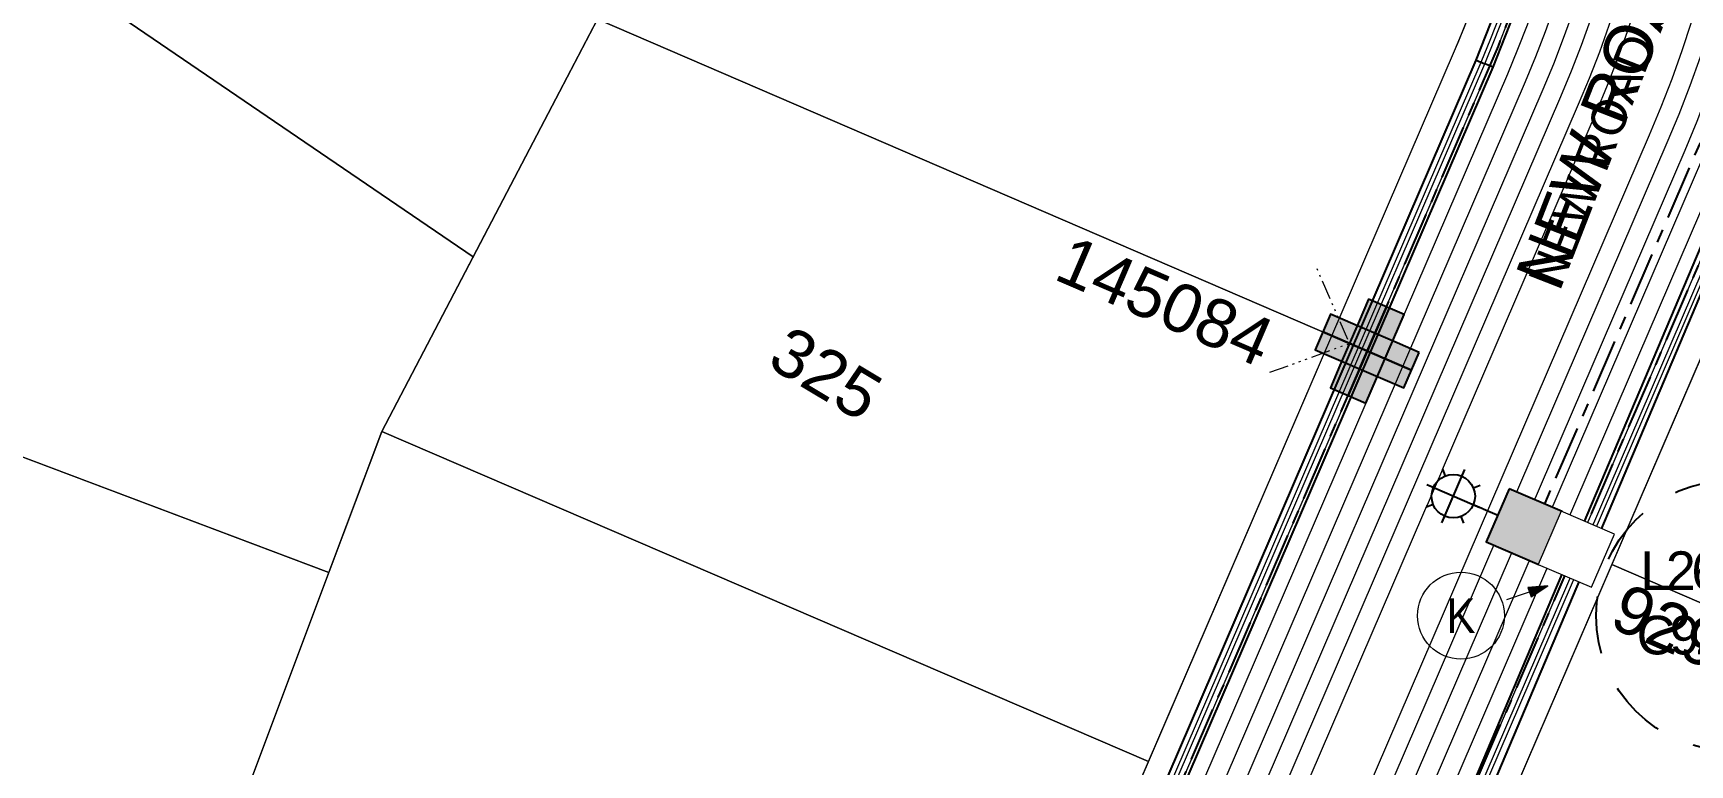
# Model space of a CAD drawing. Header units: metres. Extents: x 264965 to 265706, y 6180501 to 6181430.
# Drawn here: x 265537.6 to 265623.4, y 6181000.4 to 6181038.2 of the extents above; entities that cross this region are included whole.
import ezdxf
from ezdxf.enums import TextEntityAlignment as Align

# ---------------------------------------------------------------- set-up
doc = ezdxf.new("R2010")
doc.units = ezdxf.units.M
for name, pattern in [('Cable Exist UG', [7, 4, -1, 1, -1]), ('Dash', [5, 3, -2]), ('PHANTOM2', [4.45, 2, -0.5, 0.15, -0.5, 0.15, -0.5, 0.15, -0.5])]:
    doc.linetypes.add(name, pattern=pattern)
doc.layers.get('0').update_dxf_attribs({"color": 6})
for name, color, linetype, lineweight in [('_User Miscellaneous1', 30, 'Continuous', 13), ('_User Miscellaneous10', 241, 'Continuous', 13), ('_User Miscellaneous8', 196, 'Continuous', 13), ('_User_HV_Exist', 1, 'Continuous', 25), ('_User_LV_Exist', 5, 'Continuous', 25), ('_User_SL_Exist', 4, 'Continuous', 25), ('Cadastre Developer_SP_NEW', 92, 'Continuous', 15)]:
    doc.layers.add(name, color=color, linetype=linetype, lineweight=lineweight)
doc.layers.add('_User Miscellaneous12', color=252, linetype='Continuous', lineweight=13, plot=False, transparency=0.5)
doc.layers.add('UG_Details_SP_MISC', color=7, linetype='Continuous')
doc.styles.add('ARIAL', font='arial.ttf', dxfattribs={"height": 2})
doc.styles.add('COLUMN_LABEL', font='arial.ttf', dxfattribs={"height": 2})
doc.styles.add('POLE_LABEL', font='arial.ttf', dxfattribs={"height": 2})
doc.styles.add('SL_LABEL', font='arial.ttf', dxfattribs={"height": 2})
doc.styles.get("Standard").update_dxf_attribs({"font": 'arial.ttf'})
doc.linetypes.add('Cable 4', pattern='A,4,-0.1,["*",Standard,S=2,R=0,X=0,Y=-1.6],-1.2', length=5.3)

# ---------------------------------------------------------------- blocks, each defined once
blk = doc.blocks.new('PILLAR_EXT')
blk.add_hatch(color=256).paths.add_polyline_path([(-2.5, 1), (-2.5, -1), (2.5, -1), (2.5, 1)])
for p, q in [((0, 1), (0, -1)), ((-2.5, 0), (2.5, 0))]:
    blk.add_line(p, q)
at = {"ltscale": 10}
blk.add_line((2.5, 0), (-2.5, 0), dxfattribs=at)
blk.add_lwpolyline([(-2.5, -1), (-1.25, -1), (1.25, -1), (2.5, -1), (2.5, 1), (-2.5, 1)], close=True)
at = {"width": 0.9, "flags": 8}
blk.add_attdef('ASSET_NUM', text='', height=2, rotation=90, dxfattribs=at).set_placement((-2, 4), align=Align.MIDDLE_LEFT)
for tag, p, flags in [('OWNED_BY', (0, -0.2), 9), ('STATE', (0, -0.4), 9), ('SUPPORT_TYPE', (0, -0.6), 9), ('USAGE', (0, -0.8), 9), ('LEGEND', (0, -1), 9), ('STREETNAME', (0, -1.8), 9), ('LOCATION', (0, -1.2), 9), ('NOTES', (0, -1.4), 9), ('PARENT', (0, -1.6), 9), ('SUBURB', (0, -2), 1)]:
    blk.add_attdef(tag, p, '', height=0.2, dxfattribs=dict(flags=flags))
blk = doc.blocks.new('*U806')
at = {"width": 0.9, "flags": 8}
blk.add_attdef('ASSET_NUM', text='', height=2, dxfattribs=at).set_placement((4, 2), align=Align.MIDDLE_LEFT)
at = {"flags": 1}
blk.add_attdef('Z', (-2.351, -1.813), '', height=0.2, rotation=270, dxfattribs=at)
at = {"ltscale": 10}
blk.add_wipeout([(-1.575, -1.421), (-1.421, 1.575), (1.575, 1.421), (1.421, -1.575)], dxfattribs=at)
blk.add_lwpolyline([(-1.421, 1.575), (-1.575, -1.421), (1.421, -1.575), (1.575, 1.421)], close=True)
at = {"flags": 9}
for tag, p in [('NOTES', (-2, -1.813)), ('SUBURB', (-1.8, -1.813)), ('STREETNAME', (-1.6, -1.813)), ('LOCATION', (-1.4, -1.813)), ('LEGEND', (-1.2, -1.813)), ('USAGE', (-1, -1.813)), ('STATE', (-0.8, -1.813)), ('OWNED_BY', (-0.6, -1.813)), ('COLUMN_TYPE', (-0.4, -1.813)), ('STREET_CODE', (-0.2, -1.813)), ('STRUCTURE_PLANT_NUMBER', (0.031, -1.813))]:
    blk.add_attdef(tag, text='', height=0.2, rotation=270, dxfattribs=at).set_placement(p, align=Align.MIDDLE_LEFT)
blk = doc.blocks.new('*U842')
for tag, height, rotation, flags, p in [('LNUMBER', 1, 152.91598, 8, (-5.777, 4.077)), ('LANTNUMBER', 0.2, 270, 9, (-1.4, 2.6)), ('LOUTREACH', 0.2, 270, 9, (-1.4, 2.2)), ('LOUTREACHVOCAB', 0.2, 270, 9, (-1.4, 2)), ('LRATECODE', 0.2, 270, 9, (-1.4, 1.8)), ('LREMOVE', 0.2, 270, 9, (-1.4, 1.6)), ('LREPLACE', 0.2, 270, 9, (-1.4, 1.4)), ('LTYPEVOCAB', 0.2, 270, 9, (-1.4, 1)), ('LTYPE', 0.2, 270, 9, (-1.4, 1.2)), ('LEGEND', 0.2, 270, 9, (-1.4, 0.8)), ('SUBURB', 0.2, 270, 9, (-1.4, 0.6)), ('STREETNAME', 0.2, 270, 9, (-1.4, 0.4)), ('LOCATION', 0.2, 270, 9, (-1.4, 0.2)), ('LNEW', 0.2, 270, 9, (-6.4, 0)), ('LMASTVOCAB', 0.2, 270, 9, (-6.2, 0)), ('LMAST', 0.2, 270, 9, (-6, 0)), ('LLAMPVOCAB', 0.2, 270, 9, (-5.8, 0)), ('LLAMP', 0.2, 270, 9, (-5.6, 0)), ('OPERATING_VOLTAGE', 0.2, 270, 9, (-1.4, 0)), ('MAINTAINED_BY', 0.2, 270, 9, (-1.4, -0.663)), ('NOTES', 0.2, 270, 9, (-1.4, 0)), ('NO_PHASES', 0.2, 270, 9, (-1.2, 0)), ('LANTERN_TYPE', 0.2, 270, 9, (-1, 0)), ('LANTERN_PURPOSE', 0.2, 270, 9, (-0.8, 0)), ('CONTROL_TYPE', 0.2, 270, 9, (-0.6, 0)), ('CONSTRUCTED_VOLTAGE', 0.2, 270, 9, (-0.4, 0))]:
    blk.add_attdef(tag, text='', height=height, rotation=rotation, dxfattribs=dict(flags=flags)).set_placement(p, align=Align.MIDDLE_LEFT)
at = {"style": 'SL_LABEL'}
for tag, height, rotation, flags, p in [('ASSET_NUM', 1, 152.91598, 8, (-6.688, 2.297)), ('STREET_CODE', 0.001, 270, 9, (0.001, 0))]:
    blk.add_attdef(tag, text='', height=height, rotation=rotation, dxfattribs=dict(at, flags=flags)).set_placement(p, align=Align.MIDDLE_LEFT)
for tag, p, height, flags in [('OPERATED_BY', (-1.4, -0.407), 0.2, 9), ('Z', (0, 0), 0.001, 1)]:
    blk.add_attdef(tag, p, '', height=height, rotation=270, dxfattribs=dict(flags=flags))
blk.add_wipeout([(-5.064, 2.589), (-4.023, 3.248), (-2.793, 3.324), (-2.134, 2.283), (-2.059, 1.053), (-3.1, 0.394), (-4.33, 0.319), (-4.989, 1.36)])
for p, q in [((-4.244, 0.486), (-2.878, 3.157)), ((-4.023, 3.248), (-3.907, 2.892)), ((-3.049, 2.823), (-2.878, 3.157)), ((-4.563, 2.333), (-4.897, 2.504)), ((-2.226, 1.138), (-4.897, 2.504)), ((-2.134, 2.283), (-2.491, 2.167)), ((-4.989, 1.36), (-4.632, 1.475)), ((0, 0), (-2.56, 1.309)), ((-4.244, 0.486), (-4.074, 0.82)), ((-3.1, 0.394), (-3.215, 0.751))]:
    blk.add_line(p, q)
blk.add_circle((-3.561, 1.821), 1.125)
at = {"flags": 9}
for tag, p in [('LEXIST', (-5.4, 0)), ('LCHARGE3PERCENT', (-5.2, 0)), ('LCHARGE3', (-5, 0)), ('LCHARGE2PERCENT', (-4.8, 0)), ('LCHARGE2', (-4.6, 0)), ('LCHARGE1PERCENT', (-4.4, 0)), ('LCHARGE1', (-4.2, 0)), ('LCATEGORY', (-4, 0)), ('LBRACKETVOCAB', (-3.8, 0)), ('LBRACKET', (-3.6, 0)), ('LKINGHEIGHT', (-3.4, 0)), ('CREPLACE', (-3.2, 0)), ('CREMOVE', (-3, 0)), ('CNUMBER', (-2.8, 0)), ('CNEW', (-2.6, 0)), ('CEXIST', (-2.4, 0)), ('USAGE', (-2.2, 0)), ('STATE', (-2, 0)), ('OWNED_BY', (-1.8, 0)), ('ORIENTATION', (-1.6, 0))]:
    blk.add_attdef(tag, text='', height=0.2, rotation=270, dxfattribs=at).set_placement(p, align=Align.MIDDLE_LEFT)
blk = doc.blocks.new('*U449')
h = blk.add_hatch(color=256)
h.dxf.hatch_style = 1
h.paths.add_polyline_path([(-0.433, -3.733), (-0.925, -3.643), (-0.86, -4.671)])
blk.add_line((-0.86, -4.671), (-0.453, -2.459))
at = {"flags": 128}
blk.add_lwpolyline([(-0.433, -3.733), (-0.925, -3.643), (-0.86, -4.671), (-0.433, -3.733)], dxfattribs=at)
blk.add_circle((0, 0), 2.25)
at = {"width": 0.9}
blk.add_attdef('CODE', text='', height=1.8, dxfattribs=at).set_placement((0, 0), align=Align.MIDDLE_CENTER)
at = {"flags": 1}
blk.add_attdef('Z', (0, 0), '', height=0.2, dxfattribs=at)
blk = doc.blocks.new('*U848')
h = blk.add_hatch(color=256)
h.dxf.hatch_style = 1
h.paths.add_polyline_path([(-3.709, 0.608), (-3.595, 1.095), (-4.626, 1.078)])
blk.add_line((-4.626, 1.078), (-2.435, 0.567))
at = {"flags": 128}
blk.add_lwpolyline([(-3.709, 0.608), (-3.595, 1.095), (-4.626, 1.078), (-3.709, 0.608)], dxfattribs=at)
blk.add_circle((0, 0), 2.25)
at = {"width": 0.9}
blk.add_attdef('CODE', text='', height=1.8, dxfattribs=at).set_placement((0, 0), align=Align.MIDDLE_CENTER)
at = {"flags": 1}
blk.add_attdef('Z', (0, 0), '', height=0.2, dxfattribs=at)
blk = doc.blocks.new('COLUMN_EXT')
blk.add_hatch(color=256).paths.add_polyline_path([(1.5, -1.5), (1.5, 1.5), (-1.5, 1.5), (-1.5, -1.5)])
blk.add_lwpolyline([(1.5, 1.5), (-1.5, 1.5), (-1.5, -1.5), (1.5, -1.5)], close=True)
at = {"flags": 9}
for tag, p in [('SUBURB', (-1.813, 1.8)), ('NOTES', (-1.813, 2)), ('STREETNAME', (-1.813, 1.6)), ('LOCATION', (-1.813, 1.4)), ('LEGEND', (-1.813, 1.2)), ('USAGE', (-1.813, 1)), ('STATE', (-1.813, 0.8)), ('COLUMN_TYPE', (-1.813, 0.4)), ('OWNED_BY', (-1.813, 0.6))]:
    blk.add_attdef(tag, text='', height=0.2, rotation=180, dxfattribs=at).set_placement(p, align=Align.MIDDLE_LEFT)
at = {"flags": 1}
blk.add_attdef('Z', (-1.813, 2.351), '', height=0.2, rotation=180, dxfattribs=at)
at = {"flags": 9}
for tag, style, p in [('STRUCTURE_PLANT_NUMBER', 'POLE_LABEL', (-1.813, -0.031)), ('STREET_CODE', 'COLUMN_LABEL', (-1.813, 0.2))]:
    blk.add_attdef(tag, text='', height=0.2, rotation=180, dxfattribs=dict(at, style=style)).set_placement(p, align=Align.MIDDLE_LEFT)
at = {"style": 'COLUMN_LABEL', "width": 0.9, "flags": 8}
blk.add_attdef('ASSET_NUM', text='', height=2, rotation=270, dxfattribs=at).set_placement((2, -4), align=Align.MIDDLE_LEFT)
blk = doc.blocks.new('*U517')
blk.add_hatch(color=256).paths.add_polyline_path([(1.118, 2.449), (-0.88, 2.545), (-1.118, -2.449), (0.88, -2.545)])
for p, q in [((0.119, 2.497), (-0.119, -2.497)), ((0.999, -0.048), (-0.999, 0.048))]:
    blk.add_line(p, q)
at = {"ltscale": 10}
blk.add_line((-0.119, -2.497), (0.119, 2.497), dxfattribs=at)
blk.add_lwpolyline([(-0.88, 2.545), (-0.939, 1.296), (-1.059, -1.201), (-1.118, -2.449), (0.88, -2.545), (1.118, 2.449)], close=True)
at = {"width": 0.9, "flags": 8}
blk.add_attdef('ASSET_NUM', text='', height=2, rotation=90, dxfattribs=at).set_placement((-18.3, 47.697), align=Align.MIDDLE_LEFT)
for tag, p, flags in [('OWNED_BY', (-16.3, 43.497), 9), ('STATE', (-16.3, 43.297), 9), ('SUPPORT_TYPE', (-16.3, 43.097), 9), ('USAGE', (-16.3, 42.897), 9), ('STREETNAME', (-16.3, 41.897), 9), ('LEGEND', (-16.3, 42.697), 9), ('LOCATION', (-16.3, 42.497), 9), ('NOTES', (-16.3, 42.297), 9), ('PARENT', (-16.3, 42.097), 9), ('SUBURB', (-16.3, 41.697), 1)]:
    blk.add_attdef(tag, p, '', height=0.2, dxfattribs=dict(flags=flags))

msp = doc.modelspace()

# ---------------------------------------------------------------- linework, layer by layer
at = {"layer": '_User Miscellaneous1', "ltscale": 0.5}
for p, q in [((265612.307, 6181036.829), (265613.567, 6181040.04)), ((265613.195, 6181036.464), (265614.473, 6181039.723)), ((265579.549, 6180960.79), (265612.307, 6181036.829)), ((265580.278, 6180960.057), (265613.195, 6181036.464)), ((265612.307, 6181036.829), (265612.751, 6181036.647)), ((265613.195, 6181036.464), (265612.751, 6181036.647)), ((265627.393, 6181035.347), (265578.382, 6180919.731)), ((265628.293, 6181035.012), (265579.266, 6180919.357))]:
    msp.add_line(p, q, dxfattribs=at)
at = {"layer": '_User Miscellaneous1', "linetype": 'PHANTOM2', "ltscale": 0.5, "flags": 128}
msp.add_lwpolyline([(265601.627, 6181020.681), (265605.752, 6181022.171), (265604, 6181026.192)], dxfattribs=at)
at = {"layer": '_User_LV_Exist', "linetype": 'Cable Exist UG', "ltscale": 0.7, "transparency": 33554687, "flags": 128}
for points in [[(265606.671, 6181021.775), (265613.026, 6181036.528, 0.042379), (265615.865, 6181045.035)], [(265608.594, 6180990.855), (265625.884, 6181030.989), (265626.33, 6181032.211, 0.01419)]]:
    msp.add_lwpolyline(points, format="xyb", dxfattribs=at)
msp.add_lwpolyline([(265587.877, 6180978.151), (265606.671, 6181021.775)], dxfattribs=at)
at = {"layer": '_User_SL_Exist', "linetype": 'Cable Exist UG', "ltscale": 0.7, "transparency": 33554687, "flags": 128}
msp.add_lwpolyline([(265626.349, 6181034.865), (265624.354, 6181033.597), (265615.272, 6181012.517)], dxfattribs=at)
at = {"layer": '_User_SL_Exist', "linetype": 'Dash'}
msp.add_circle((265625.528, 6181008.088), 7, dxfattribs=at)
at = {"layer": 'Cadastre Developer_SP_NEW', "transparency": 33554687}
for points in [[(265537.737, 6181070.786), (265524.369, 6181051.156), (265560.354, 6181026.65), (265571.441, 6181047.835)], [(265604.834, 6181022.566), (265566.793, 6181038.954), (265555.625, 6181017.614), (265595.338, 6181000.525)], [(265552.886, 6181010.314), (265530.239, 6181018.845), (265515.666, 6180980.013), (265538.323, 6180971.51)], [(265595.338, 6181000.525), (265555.625, 6181017.614), (265552.904, 6181010.364), (265547.365, 6180995.604), (265586.041, 6180978.942)]]:
    msp.add_lwpolyline(points, close=True, dxfattribs=at)
for points in [[(265614.001, 6181045.838), (265578.419, 6181061.167), (265566.793, 6181038.954), (265604.834, 6181022.566), (265611.19, 6181037.319, 0.04406)], [(265524.369, 6181051.156), (265520.892, 6181046.049, 0.123106), (265516.114, 6181033.077, -0.152566), (265512.781, 6181025.421), (265552.886, 6181010.314), (265555.625, 6181017.614), (265560.354, 6181026.65)]]:
    msp.add_lwpolyline(points, format="xyb", close=True, dxfattribs=at)
at = {"layer": 'Cadastre Developer_SP_NEW', "transparency": 33554687, "flags": 128}
msp.add_lwpolyline([(265671.805, 6181015.344), (265629.128, 6181033.729, -0.013778), (265627.721, 6181030.198), (265619.333, 6181010.728), (265663.014, 6180991.91)], format="xyb", close=True, dxfattribs=at)
msp.add_lwpolyline([(265619.333, 6181010.728), (265609.442, 6180987.768), (265654.223, 6180968.476), (265663.014, 6180991.91)], close=True, dxfattribs=at)
at = {"layer": 'UG_Details_SP_MISC', "ltscale": 0.5}
for p, q in [((265612.307, 6181036.829), (265613.567, 6181040.04)), ((265613.195, 6181036.464), (265614.473, 6181039.723)), ((265579.549, 6180960.79), (265612.307, 6181036.829)), ((265580.278, 6180960.057), (265613.195, 6181036.464)), ((265612.307, 6181036.829), (265612.751, 6181036.647)), ((265613.195, 6181036.464), (265612.751, 6181036.647)), ((265627.393, 6181035.347), (265578.382, 6180919.731)), ((265628.293, 6181035.012), (265579.266, 6180919.357))]:
    msp.add_line(p, q, dxfattribs=at)

# ---------------------------------------------------------------- block references
at = {"layer": '_User Miscellaneous1', "ltscale": 0.5}
ref = msp.add_blockref('PILLAR_EXT', (265606.671, 6181021.775), dxfattribs=dict(at, rotation=156.6934702920449))
ref.add_attrib('ASSET_NUM', '145084', dxfattribs={"layer": '0', "height": 2.5, "rotation": 336.69347}).set_placement((265590.844, 6181026.679), align=Align.MIDDLE_LEFT)
at = {"layer": '_User Miscellaneous1', "ltscale": 0.5, "rotation": 339.4297732104962}
msp.add_blockref('*U517', (265606.671, 6181021.775), dxfattribs=at)
at = {"layer": '_User Miscellaneous8', "transparency": 33554687}
ref = msp.add_blockref('*U848', (265624.907, 6181041.038), dxfattribs=dict(at, rotation=119.3988901699086))
ref.add_attrib('CODE', 'L', dxfattribs={"layer": '0', "height": 1.8, "width": 0.9}).set_placement((265624.907, 6181041.038), align=Align.MIDDLE_CENTER)
at = {"layer": '_User_LV_Exist', "ltscale": 0.5}
ref = msp.add_blockref('PILLAR_EXT', (265606.671, 6181021.775), dxfattribs=dict(at, rotation=156.6934702920449))
ref.add_attrib('ASSET_NUM', '145084', dxfattribs={"layer": '0', "height": 2.5, "rotation": 336.69347}).set_placement((265590.844, 6181026.679), align=Align.MIDDLE_LEFT)
at = {"layer": '_User_LV_Exist', "ltscale": 0.5, "rotation": 339.4297732104962}
msp.add_blockref('*U517', (265606.671, 6181021.775), dxfattribs=at)

# ---------------------------------------------------------------- texts
at = {"layer": '_User Miscellaneous1'}
msp.add_text('NEW ROAD 3', height=2.5, rotation=68.67998, dxfattribs=at).set_placement((265616.637, 6181024.834))
at = {"layer": '_User_HV_Exist'}
msp.add_text('NEW ROAD 3', height=1.8, rotation=68.67998, dxfattribs=at).set_placement((265616.637, 6181024.834))
at = {"layer": '_User_LV_Exist'}
msp.add_text('NEW ROAD 3', height=1.8, rotation=68.67998, dxfattribs=at).set_placement((265616.637, 6181024.834))
at = {"layer": '_User_SL_Exist', "insert": (265625.437, 6181007.076), "char_height": 2, "attachment_point": 5}
msp.add_mtext('{\\T0.8;L268175\\PC929575\\PPE}', dxfattribs=at)
at = {"layer": 'Cadastre Developer_SP_NEW', "transparency": 33554687, "style": 'ARIAL'}
msp.add_text('325', height=2.5, rotation=329.12694, dxfattribs=at).set_placement((265575.494, 6181021.046))

# ---------------------------------------------------------------- next in the draw order: block references
at = {"layer": '_User_SL_Exist', "linetype": 'Cable 4', "rotation": 3.777494710088535}
msp.add_blockref('*U842', (265614.799, 6181012.681), dxfattribs=at)

# ---------------------------------------------------------------- next in the draw order: linework, layer by layer
at = {"layer": '_User Miscellaneous10'}
msp.add_lwpolyline([(265543.649, 6180816.081), (265580.425, 6180918.972, -0.015877), (265587.101, 6180935.908), (265627.721, 6181030.198, 0.406457), (265593.324, 6181120.12), (265522.022, 6181153.108, -0.098454), (265461.652, 6181197.04, 0.182856), (265352.412, 6181246.557), (265276.859, 6181251.306), (265272.183, 6181256.61), (265273.875, 6181283.538, 0.288476), (265261.897, 6181305.52), (265219.487, 6181329.251, -0.112599), (265210.289, 6181337.071, 0.162091), (265204.42, 6181342.816), (265196.512, 6181347.24)], format="xyb", dxfattribs=at)
msp.add_lwpolyline([(265578.622, 6180961.721), (265611.19, 6181037.319, 0.406457), (265585.766, 6181103.784), (265570.869, 6181110.676), (265563.517, 6181108.642), (265520.892, 6181046.049, 0.123106), (265516.114, 6181033.077, -1.666667), (265495.693, 6181046.983, 0.123106), (265506.014, 6181056.181), (265546.957, 6181116.304), (265545.233, 6181122.536), (265514.468, 6181136.77, -0.064244), (265469.198, 6181165.256), (265461.475, 6181164.413), (265388.328, 6181070.428, 0.070413), (265364.483, 6181028.856), (265372.251, 6181015.535), (265433.189, 6181005.08, -0.047314), (265489.51, 6180989.829), (265571.962, 6180958.886)], format="xyb", close=True, dxfattribs=at)
at = {"layer": '_User Miscellaneous12', "color": 5, "transparency": 33554534}
for points in [[(265541.765, 6180816.754), (265578.541, 6180919.645, -0.015877), (265585.264, 6180936.701), (265625.884, 6181030.989, 0.406457), (265592.484, 6181118.305), (265521.182, 6181151.293, -0.098404), (265460.208, 6181195.656, 0.182796), (265352.286, 6181244.561), (265275.907, 6181249.362), (265270.135, 6181255.908), (265271.879, 6181283.664, 0.288476), (265260.921, 6181303.775), (265218.536, 6181327.492, -0.113878), (265208.581, 6181336.016, 0.167045), (265203.495, 6181341.041), (265195.535, 6181345.495)], [(265539.882, 6180817.428), (265576.658, 6180920.318, -0.015877), (265583.428, 6180937.493), (265624.047, 6181031.78, 0.406457), (265591.644, 6181116.49), (265520.343, 6181149.478, -0.098355), (265458.765, 6181194.271, 0.182735), (265352.159, 6181242.565), (265274.955, 6181247.418), (265268.087, 6181255.207), (265269.883, 6181283.789, 0.288476), (265259.944, 6181302.029), (265217.584, 6181325.733, -0.115166), (265206.861, 6181334.979, 0.17342), (265202.575, 6181339.264), (265194.559, 6181343.75)], [(265537.999, 6180818.101), (265574.775, 6180920.991, -0.015877), (265581.592, 6180938.285), (265622.211, 6181032.571, 0.406457), (265590.805, 6181114.674), (265519.503, 6181147.663, -0.098306), (265457.322, 6181192.885, 0.182673), (265352.033, 6181240.569), (265274.002, 6181245.474), (265266.039, 6181254.506), (265267.887, 6181283.915, 0.288476), (265258.967, 6181300.284), (265216.632, 6181323.974, -0.116502), (265205.126, 6181333.966, 0.182178), (265201.662, 6181337.483), (265193.582, 6181342.004)]]:
    msp.add_lwpolyline(points, format="xyb", dxfattribs=at)
at = {"layer": '_User Miscellaneous12', "color": 6, "transparency": 33554534}
msp.add_lwpolyline([(265542.048, 6180816.653), (265578.824, 6180919.544, -0.015877), (265585.54, 6180936.582), (265626.16, 6181030.87, 0.406457), (265592.61, 6181118.577), (265521.308, 6181151.565, -0.098412), (265460.425, 6181195.863, 0.182805), (265352.305, 6181244.86), (265276.05, 6181249.654), (265270.442, 6181256.014), (265272.179, 6181283.645, 0.288476), (265261.067, 6181304.036), (265218.679, 6181327.756, -0.113686), (265208.838, 6181336.173, 0.166227), (265203.633, 6181341.308), (265195.682, 6181345.757)], format="xyb", dxfattribs=at)
at = {"layer": '_User Miscellaneous12', "color": 4, "transparency": 33554534}
msp.add_lwpolyline([(265542.236, 6180816.586), (265579.012, 6180919.477, -0.015877), (265585.724, 6180936.503), (265626.343, 6181030.791, 0.406457), (265592.694, 6181118.759), (265521.392, 6181151.747, -0.098417), (265460.569, 6181196.002, 0.182811), (265352.317, 6181245.06), (265276.145, 6181249.848), (265270.647, 6181256.084), (265272.378, 6181283.632, 0.288476), (265261.165, 6181304.211), (265218.774, 6181327.932, -0.113559), (265209.009, 6181336.278, 0.165698), (265203.725, 6181341.485), (265195.779, 6181345.931)], format="xyb", dxfattribs=at)
at = {"layer": '_User Miscellaneous12', "color": 1, "transparency": 33554534}
for points in [[(265540.824, 6180817.091), (265577.6, 6180919.982, -0.015877), (265584.346, 6180937.097), (265624.966, 6181031.384, 0.406457), (265592.064, 6181117.397), (265520.762, 6181150.386, -0.09838), (265459.487, 6181194.963, 0.182766), (265352.222, 6181243.563), (265275.431, 6181248.39), (265269.111, 6181255.558), (265270.881, 6181283.726, 0.288476), (265260.432, 6181302.902), (265218.06, 6181326.612, -0.114519), (265207.723, 6181335.495, 0.17001), (265203.034, 6181340.153), (265195.047, 6181344.622)], [(265538.94, 6180817.764), (265575.716, 6180920.655, -0.015877), (265582.51, 6180937.889), (265623.129, 6181032.176, 0.406457), (265591.225, 6181115.582), (265519.923, 6181148.571, -0.09833), (265458.043, 6181193.578, 0.182704), (265352.096, 6181241.567), (265274.479, 6181246.446), (265267.063, 6181254.856), (265268.885, 6181283.852, 0.288476), (265259.456, 6181301.157), (265217.108, 6181324.853, -0.115825), (265205.996, 6181334.469, 0.177409), (265202.117, 6181338.374), (265194.07, 6181342.877)], [(265537.057, 6180818.437), (265573.833, 6180921.328, -0.015877), (265580.673, 6180938.681), (265621.292, 6181032.967, 0.406457), (265590.385, 6181113.767), (265519.083, 6181146.755, -0.098282), (265456.601, 6181192.192, 0.182642), (265351.969, 6181239.571), (265273.526, 6181244.502), (265265.015, 6181254.155), (265266.889, 6181283.977, 0.288476), (265258.479, 6181299.411), (265216.155, 6181323.095, -0.117205), (265204.251, 6181333.47, 0.188045), (265201.208, 6181336.591), (265193.094, 6181341.132)]]:
    msp.add_lwpolyline(points, format="xyb", dxfattribs=at)
at = {"layer": '_User Miscellaneous12', "color": 5, "transparency": 33554534}
for points in [[(265584.702, 6180955.615), (265618.537, 6181034.154, 0.406457), (265589.125, 6181111.044), (265571.565, 6181119.168), (265558.556, 6181115.571), (265514.279, 6181050.552, 0.123106), (265508.161, 6181033.938, -1.666667), (265499.409, 6181039.898, 0.123106), (265512.626, 6181051.678), (265555.655, 6181114.864), (265551.956, 6181128.241), (265517.827, 6181144.031, -0.068428), (265471.725, 6181173.579), (265457.241, 6181171.999), (265382.015, 6181075.342, 0.075943), (265355.633, 6181028.152), (265367.22, 6181008.281), (265431.836, 6180997.196, -0.047314), (265486.699, 6180982.339), (265572.15, 6180950.27)], [(265583.182, 6180957.141), (265616.7, 6181034.945, 0.406457), (265588.285, 6181109.229), (265571.391, 6181117.045), (265559.796, 6181113.839), (265515.932, 6181049.426, 0.123106), (265510.149, 6181033.723, -1.666667), (265498.48, 6181041.669, 0.123106), (265510.973, 6181052.804), (265553.481, 6181115.224), (265550.276, 6181126.815), (265516.988, 6181142.216, -0.067357), (265471.085, 6181171.498), (265458.3, 6181170.102), (265383.593, 6181074.113, 0.074598), (265357.841, 6181028.337), (265368.478, 6181010.094), (265432.175, 6180999.167, -0.047314), (265487.401, 6180984.211), (265572.103, 6180952.424)], [(265581.662, 6180958.668), (265614.863, 6181035.737, 0.406457), (265587.446, 6181107.414), (265571.217, 6181114.922), (265561.037, 6181112.107), (265517.586, 6181048.301, 0.123106), (265512.137, 6181033.507, -1.666667), (265497.551, 6181043.44, 0.123106), (265509.32, 6181053.929), (265551.306, 6181115.584), (265548.595, 6181125.388), (265516.148, 6181140.4, -0.066303), (265470.451, 6181169.417), (265459.358, 6181168.206), (265385.171, 6181072.885, 0.073228), (265360.051, 6181028.516), (265369.736, 6181011.908), (265432.513, 6181001.138, -0.047314), (265488.104, 6180986.084), (265572.056, 6180954.578)], [(265580.142, 6180960.194), (265613.026, 6181036.528, 0.406457), (265586.606, 6181105.599), (265571.043, 6181112.799), (265562.277, 6181110.375), (265519.239, 6181047.175, 0.123106), (265514.126, 6181033.292, -1.666667), (265496.622, 6181045.211, 0.123106), (265507.667, 6181055.055), (265549.132, 6181115.944), (265546.914, 6181123.962), (265515.308, 6181138.585, -0.065266), (265469.822, 6181167.336), (265460.417, 6181166.309), (265386.749, 6181071.656, 0.071833), (265362.265, 6181028.689), (265370.993, 6181013.721), (265432.851, 6181003.109, -0.047314), (265488.807, 6180987.956), (265572.009, 6180956.732)]]:
    msp.add_lwpolyline(points, format="xyb", close=True, dxfattribs=at)
at = {"layer": '_User Miscellaneous12', "color": 1, "transparency": 33554534}
for points in [[(265583.942, 6180956.378), (265617.619, 6181034.55, 0.406457), (265588.705, 6181110.137), (265571.478, 6181118.107), (265559.176, 6181114.705), (265515.106, 6181049.989, 0.123106), (265509.155, 6181033.83, -1.666667), (265498.944, 6181040.783, 0.123106), (265511.8, 6181052.241), (265554.568, 6181115.044), (265551.116, 6181127.528), (265517.408, 6181143.123, -0.06789), (265471.404, 6181172.539), (265457.771, 6181171.05), (265382.804, 6181074.727, 0.075273), (265356.736, 6181028.245), (265367.849, 6181009.188), (265432.005, 6180998.181, -0.047314), (265487.05, 6180983.275), (265572.126, 6180951.347)], [(265582.422, 6180957.904), (265615.782, 6181035.341, 0.406457), (265587.865, 6181108.321), (265571.304, 6181115.984), (265560.416, 6181112.973), (265516.759, 6181048.864, 0.123106), (265511.143, 6181033.615, -1.666667), (265498.016, 6181042.555, 0.123106), (265510.147, 6181053.367), (265552.394, 6181115.404), (265549.435, 6181126.102), (265516.568, 6181141.308, -0.066828), (265470.768, 6181170.457), (265458.829, 6181169.154), (265384.382, 6181073.499, 0.073916), (265358.946, 6181028.427), (265369.107, 6181011.001), (265432.344, 6181000.152, -0.047314), (265487.753, 6180985.147), (265572.079, 6180953.501)], [(265580.902, 6180959.431), (265613.945, 6181036.132, 0.406457), (265587.026, 6181106.506), (265571.13, 6181113.861), (265561.657, 6181111.241), (265518.412, 6181047.738, 0.123106), (265513.131, 6181033.4, -1.666667), (265497.087, 6181044.326, 0.123106), (265508.494, 6181054.492), (265550.219, 6181115.764), (265547.755, 6181124.675), (265515.728, 6181139.493, -0.065782), (265470.136, 6181168.376), (265459.888, 6181167.258), (265385.96, 6181072.271, 0.072534), (265361.158, 6181028.603), (265370.364, 6181012.815), (265432.682, 6181002.124, -0.047314), (265488.456, 6180987.02), (265572.032, 6180955.655)]]:
    msp.add_lwpolyline(points, format="xyb", close=True, dxfattribs=at)
at = {"layer": '_User Miscellaneous12', "color": 6, "transparency": 33554534}
msp.add_lwpolyline([(265579.914, 6180960.423), (265612.751, 6181036.647, 0.406457), (265586.48, 6181105.326), (265571.017, 6181112.48), (265562.463, 6181110.115), (265519.487, 6181047.006, 0.123106), (265514.424, 6181033.26, -1.666667), (265496.483, 6181045.477, 0.123106), (265507.419, 6181055.224), (265548.805, 6181115.998), (265546.662, 6181123.748), (265515.182, 6181138.313, -0.065111), (265469.728, 6181167.024), (265460.576, 6181166.025), (265386.986, 6181071.472, 0.071622), (265362.598, 6181028.715), (265371.182, 6181013.993), (265432.902, 6181003.405, -0.047314), (265488.912, 6180988.237), (265572.002, 6180957.055)], format="xyb", close=True, dxfattribs=at)
at = {"layer": '_User Miscellaneous12', "color": 4, "transparency": 33554534}
msp.add_lwpolyline([(265579.762, 6180960.576), (265612.567, 6181036.726, 0.406457), (265586.396, 6181105.145), (265571, 6181112.268), (265562.587, 6181109.942), (265519.652, 6181046.894, 0.123106), (265514.623, 6181033.238, -1.666667), (265496.39, 6181045.654, 0.123106), (265507.254, 6181055.337), (265548.588, 6181116.034), (265546.494, 6181123.606), (265515.098, 6181138.131, -0.065009), (265469.666, 6181166.816), (265460.681, 6181165.835), (265387.144, 6181071.349, 0.071481), (265362.82, 6181028.732), (265371.308, 6181014.175), (265432.935, 6181003.602, -0.047314), (265488.983, 6180988.424), (265571.997, 6180957.27)], format="xyb", close=True, dxfattribs=at)

# ---------------------------------------------------------------- next in the draw order: block references
at = {"layer": '_User Miscellaneous8', "transparency": 33554687}
ref = msp.add_blockref('*U449', (265611.523, 6181008.08), dxfattribs=dict(at, rotation=119.3988901699086))
ref.add_attrib('CODE', 'K', dxfattribs={"layer": '0', "height": 1.8, "width": 0.9}).set_placement((265611.523, 6181008.08), align=Align.MIDDLE_CENTER)

# ---------------------------------------------------------------- next in the draw order: block references
at = {"layer": '_User_SL_Exist', "rotation": 339.6248402391597}
msp.add_blockref('*U806', (265614.799, 6181012.681), dxfattribs=at)

# ---------------------------------------------------------------- next in the draw order: block references
at = {"layer": '_User Miscellaneous1', "ltscale": 0.5, "rotation": 66.69347031030371}
msp.add_blockref('COLUMN_EXT', (265617.497, 6181011.519), dxfattribs=at)
at = {"layer": '_User_SL_Exist', "ltscale": 0.5, "rotation": 66.69347031030371}
msp.add_blockref('COLUMN_EXT', (265614.799, 6181012.681), dxfattribs=at)

# ---------------------------------------------------------------- next in the draw order: block references
at = {"layer": '_User Miscellaneous1', "ltscale": 0.5}
ref = msp.add_blockref('*U806', (265617.497, 6181011.519), dxfattribs=dict(at, rotation=339.6248402391597))
ref.add_attrib('ASSET_NUM', '929575', dxfattribs={"layer": '0', "height": 2.5, "rotation": 336.69347}).set_placement((265619.61, 6181008.679), align=Align.MIDDLE_LEFT)

doc.saveas('drawing.dxf')
